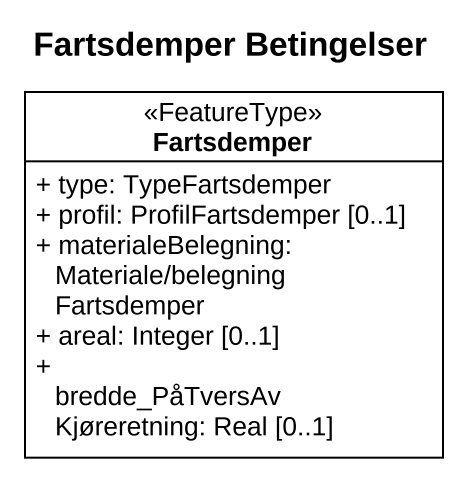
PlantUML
@startuml
title Fartsdemper Betingelser
hide circle
hide empty members
skinparam classAttributeIconSize 0
class Fartsdemper <<FeatureType>> {
  + type: TypeFartsdemper
  + profil: ProfilFartsdemper [0..1]
  + materialeBelegning: Materiale/belegningFartsdemper
  + areal: Integer [0..1]
  + bredde_PåTversAvKjøreretning: Real [0..1]
}
@enduml
